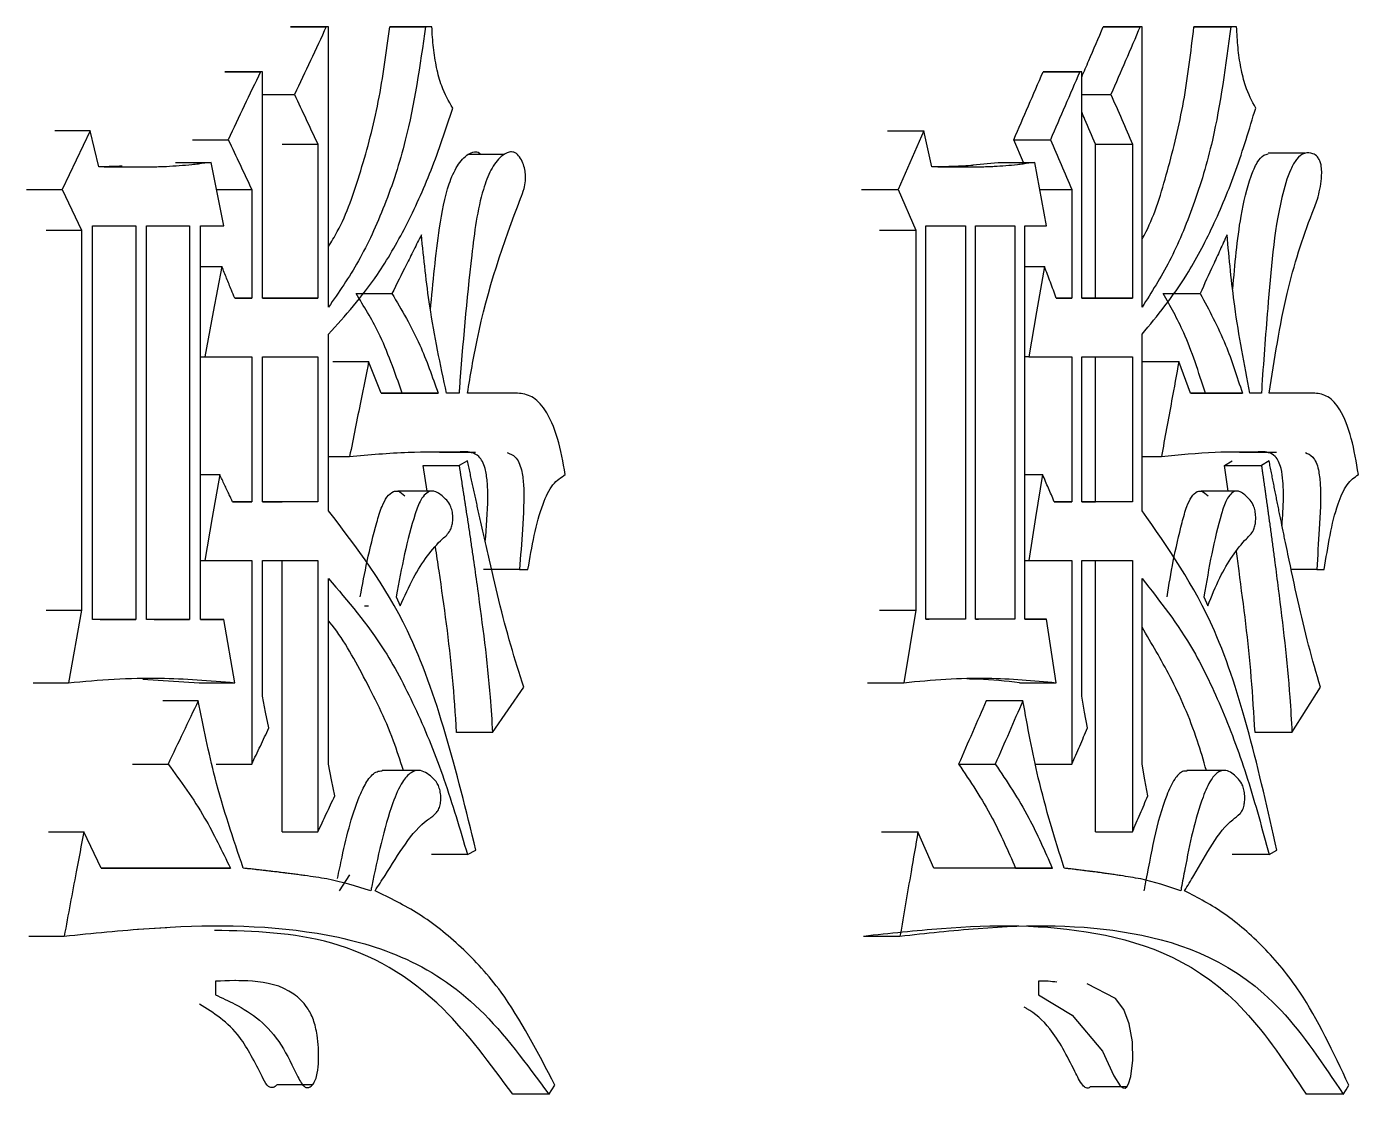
# Model space of a CAD drawing. Header units: millimetres. Extents: x 2642 to 4256, y 821 to 2003.
# Drawn here: x 3291.649 to 3294.835, y 1107.319 to 1109.871 of the extents above; entities that cross this region are included whole.
import ezdxf

# ---------------------------------------------------------------- set-up
doc = ezdxf.new("R2010")
doc.units = ezdxf.units.MM

msp = doc.modelspace()

# ---------------------------------------------------------------- linework, layer by layer
at = {"color": 7, "linetype": 'Continuous', "lineweight": 25}
for p, q in [((3292.2805, 1109.8714), (3292.366, 1109.8714)), ((3292.2856, 1109.8714), (3292.2805, 1109.8714)), ((3292.3711, 1109.8714), (3292.2856, 1109.8714)), ((3292.3711, 1109.8714), (3292.366, 1109.8714)), ((3292.3711, 1109.2008), (3292.3711, 1109.8714)), ((3292.6185, 1109.8714), (3292.5326, 1109.8714)), ((3292.6185, 1109.8714), (3292.6034, 1109.8714)), ((3294.2249, 1109.8714), (3294.313, 1109.8714)), ((3294.2296, 1109.8714), (3294.2249, 1109.8714)), ((3294.3176, 1109.8714), (3294.2296, 1109.8714)), ((3294.3176, 1109.8714), (3294.313, 1109.8714)), ((3294.3176, 1109.2008), (3294.3176, 1109.8714)), ((3294.5437, 1109.8714), (3294.4554, 1109.8714)), ((3294.5437, 1109.8714), (3294.53, 1109.8714)), ((3292.1229, 1109.7632), (3292.2082, 1109.7632)), ((3292.128, 1109.7632), (3292.1229, 1109.7632)), ((3292.2133, 1109.7632), (3292.128, 1109.7632)), ((3292.2133, 1109.7632), (3292.2082, 1109.7632)), ((3292.2133, 1109.2224), (3292.2133, 1109.7632)), ((3294.0807, 1109.7633), (3294.1685, 1109.7633)), ((3294.0854, 1109.7633), (3294.0807, 1109.7633)), ((3294.1732, 1109.7633), (3294.0854, 1109.7633)), ((3294.1732, 1109.7633), (3294.1685, 1109.7633)), ((3294.1732, 1109.2224), (3294.1732, 1109.7633)), ((3292.2133, 1109.7091), (3292.2898, 1109.7091)), ((3294.1732, 1109.7092), (3294.2432, 1109.7092)), ((3291.8013, 1109.6226), (3291.7165, 1109.6226)), ((3291.8013, 1109.6226), (3291.7337, 1109.482)), ((3291.822, 1109.5361), (3291.8013, 1109.6226)), ((3292.0462, 1109.601), (3292.1314, 1109.601)), ((3293.7083, 1109.6226), (3293.7957, 1109.6226)), ((3293.7957, 1109.6226), (3293.7337, 1109.482)), ((3293.8147, 1109.5361), (3293.7957, 1109.6226)), ((3294.0105, 1109.601), (3294.0983, 1109.601)), ((3294.0339, 1109.5469), (3294.0105, 1109.601)), ((3292.2602, 1109.5902), (3292.3457, 1109.5902)), ((3292.3457, 1109.5902), (3292.3457, 1109.2224)), ((3294.2064, 1109.5902), (3294.2944, 1109.5902)), ((3294.2064, 1109.2224), (3294.2064, 1109.5902)), ((3294.2944, 1109.5902), (3294.2944, 1109.2224)), ((3294.7082, 1109.5686), (3294.6191, 1109.5686)), ((3292.0053, 1109.5469), (3292.0904, 1109.5469)), ((3292.1212, 1109.3954), (3292.0904, 1109.5469)), ((3292.7915, 1109.5658), (3292.7049, 1109.5658)), ((3293.9131, 1109.5407), (3293.973, 1109.5469)), ((3293.973, 1109.5469), (3294.0607, 1109.5469)), ((3294.0889, 1109.3955), (3294.0607, 1109.5469)), ((3291.649, 1109.482), (3291.7337, 1109.482)), ((3291.7337, 1109.482), (3291.7805, 1109.3846)), ((3292.1036, 1109.482), (3292.1877, 1109.482)), ((3292.1877, 1109.482), (3292.1877, 1109.2224)), ((3293.6464, 1109.482), (3293.7337, 1109.482)), ((3293.7337, 1109.482), (3293.7766, 1109.3847)), ((3294.0728, 1109.482), (3294.1498, 1109.482)), ((3294.1498, 1109.482), (3294.1498, 1109.2224)), ((3291.6958, 1109.3846), (3291.7805, 1109.3846)), ((3291.7805, 1109.3846), (3291.7805, 1108.476)), ((3291.8065, 1108.4543), (3291.8065, 1109.3954)), ((3291.8065, 1109.3954), (3291.9101, 1109.3954)), ((3291.9101, 1109.3954), (3291.9101, 1108.4543)), ((3291.9359, 1108.4543), (3291.9359, 1109.3954)), ((3291.9359, 1109.3954), (3292.039, 1109.3954)), ((3292.039, 1109.3954), (3292.039, 1108.4543)), ((3292.0647, 1108.4543), (3292.0647, 1109.3954)), ((3292.0647, 1109.3954), (3292.1212, 1109.3954)), ((3293.8004, 1108.4544), (3293.8005, 1109.3955)), ((3293.8005, 1109.3955), (3293.8955, 1109.3955)), ((3293.8955, 1109.3955), (3293.8955, 1108.4544)), ((3293.9191, 1108.4544), (3293.9192, 1109.3955)), ((3293.9192, 1109.3955), (3294.0136, 1109.3955)), ((3294.0136, 1109.3955), (3294.0136, 1108.4544)), ((3294.0372, 1109.3955), (3294.0889, 1109.3955)), ((3294.0372, 1108.4544), (3294.0372, 1109.3955)), ((3292.0647, 1109.2981), (3292.116, 1109.2981)), ((3294.0372, 1109.2981), (3294.0842, 1109.2981)), ((3292.1877, 1109.2224), (3292.1468, 1109.2224)), ((3292.1468, 1109.2224), (3292.1877, 1109.2224)), ((3292.3457, 1109.2224), (3292.2133, 1109.2224)), ((3292.2133, 1109.2224), (3292.2602, 1109.2224)), ((3292.2602, 1109.2224), (3292.3457, 1109.2224)), ((3294.1498, 1109.2224), (3294.1123, 1109.2224)), ((3294.1123, 1109.2224), (3294.1498, 1109.2224)), ((3294.2944, 1109.2224), (3294.1732, 1109.2224)), ((3294.1732, 1109.2224), (3294.2064, 1109.2224)), ((3294.2064, 1109.2224), (3294.2944, 1109.2224)), ((3292.3711, 1108.714), (3292.3711, 1109.1359)), ((3294.3176, 1108.714), (3294.3176, 1109.1359)), ((3292.0647, 1109.0817), (3292.075, 1109.0817)), ((3292.075, 1109.0817), (3292.1877, 1109.0817)), ((3292.1877, 1109.0817), (3292.1877, 1108.7356)), ((3292.2133, 1108.7356), (3292.2133, 1109.0817)), ((3292.2133, 1109.0817), (3292.3457, 1109.0817)), ((3292.3457, 1109.0817), (3292.3457, 1108.7356)), ((3292.3817, 1109.0709), (3292.4673, 1109.0709)), ((3292.4976, 1108.9952), (3292.4673, 1109.0709)), ((3294.0466, 1109.0818), (3294.0372, 1109.0818)), ((3294.0466, 1109.0818), (3294.1498, 1109.0818)), ((3294.1498, 1109.0818), (3294.1498, 1108.7356)), ((3294.1732, 1108.7356), (3294.1732, 1109.0818)), ((3294.1732, 1109.0818), (3294.2944, 1109.0818)), ((3294.2064, 1108.7356), (3294.2064, 1109.0818)), ((3294.2944, 1109.0818), (3294.2944, 1108.7356)), ((3294.3176, 1109.071), (3294.4056, 1109.071)), ((3294.4333, 1108.9952), (3294.4056, 1109.071)), ((3292.6335, 1108.9952), (3292.4976, 1108.9952)), ((3292.4976, 1108.9952), (3292.5477, 1108.9952)), ((3292.5477, 1108.9952), (3292.6335, 1108.9952)), ((3292.6837, 1108.9952), (3292.6536, 1108.9952)), ((3292.6837, 1108.9952), (3292.6536, 1108.9952)), ((3292.8235, 1108.9952), (3292.7037, 1108.9952)), ((3292.8235, 1108.9952), (3292.7374, 1108.9952)), ((3294.5575, 1108.9952), (3294.4333, 1108.9952)), ((3294.4333, 1108.9952), (3294.4691, 1108.9952)), ((3294.4691, 1108.9952), (3294.5575, 1108.9952)), ((3294.6033, 1108.9952), (3294.5758, 1108.9952)), ((3294.7309, 1108.9952), (3294.6217, 1108.9952)), ((3294.7309, 1108.9952), (3294.6423, 1108.9952)), ((3292.3711, 1108.8438), (3292.4218, 1108.8438)), ((3292.6368, 1108.8544), (3292.7003, 1108.8544)), ((3294.3176, 1108.8438), (3294.364, 1108.8438)), ((3294.5504, 1108.8544), (3294.6187, 1108.8544)), ((3292.6072, 1108.7608), (3292.5978, 1108.8221)), ((3292.5978, 1108.8221), (3292.6837, 1108.8221)), ((3292.7037, 1108.833), (3292.6837, 1108.8221)), ((3294.5149, 1108.8222), (3294.5331, 1108.833)), ((3294.5235, 1108.7608), (3294.5149, 1108.8222)), ((3294.5149, 1108.8222), (3294.6033, 1108.8222)), ((3294.6216, 1108.833), (3294.6033, 1108.8222)), ((3292.0647, 1108.8005), (3292.1109, 1108.8005)), ((3294.0372, 1108.8005), (3294.0795, 1108.8005)), ((3292.6233, 1108.7608), (3292.5369, 1108.7608)), ((3294.5482, 1108.7608), (3294.4593, 1108.7608)), ((3292.1877, 1108.7356), (3292.1417, 1108.7356)), ((3292.1417, 1108.7356), (3292.1877, 1108.7356)), ((3292.3457, 1108.7356), (3292.2133, 1108.7356)), ((3292.2133, 1108.7356), (3292.2602, 1108.7356)), ((3292.3457, 1108.7356), (3292.2602, 1108.7356)), ((3294.1498, 1108.7356), (3294.1076, 1108.7356)), ((3294.1076, 1108.7356), (3294.1498, 1108.7356)), ((3294.2944, 1108.7356), (3294.1732, 1108.7356)), ((3294.1732, 1108.7356), (3294.2064, 1108.7356)), ((3294.2944, 1108.7356), (3294.2064, 1108.7356)), ((3292.0647, 1108.595), (3292.075, 1108.595)), ((3292.075, 1108.595), (3292.1877, 1108.595)), ((3292.1877, 1108.595), (3292.1877, 1108.1082)), ((3292.2133, 1108.595), (3292.3457, 1108.595)), ((3292.2133, 1108.2704), (3292.2133, 1108.595)), ((3292.2602, 1107.9459), (3292.2602, 1108.595)), ((3292.3457, 1108.595), (3292.3457, 1107.9459)), ((3294.0372, 1108.595), (3294.0466, 1108.595)), ((3294.0466, 1108.595), (3294.1498, 1108.595)), ((3294.1498, 1108.595), (3294.1498, 1108.1082)), ((3294.1732, 1108.595), (3294.2944, 1108.595)), ((3294.1732, 1108.2705), (3294.1732, 1108.595)), ((3294.2064, 1107.946), (3294.2064, 1108.595)), ((3294.2944, 1108.595), (3294.2944, 1107.946)), ((3292.3711, 1108.1082), (3292.3711, 1108.5517)), ((3292.8285, 1108.5733), (3292.7424, 1108.5733)), ((3292.8285, 1108.5733), (3292.8484, 1108.5733)), ((3294.3176, 1108.1082), (3294.3176, 1108.5517)), ((3294.7355, 1108.5734), (3294.6749, 1108.5734)), ((3294.7355, 1108.5734), (3294.7536, 1108.5734)), ((3292.4573, 1108.4869), (3292.4673, 1108.4869)), ((3292.5329, 1108.5085), (3292.543, 1108.4869)), ((3294.4656, 1108.5085), (3294.4748, 1108.4869)), ((3291.6958, 1108.476), (3291.7805, 1108.476)), ((3291.7805, 1108.476), (3291.7493, 1108.3029)), ((3291.9101, 1108.4543), (3291.8065, 1108.4543)), ((3291.8252, 1108.4543), (3291.8065, 1108.4543)), ((3291.8252, 1108.4543), (3291.9101, 1108.4543)), ((3292.039, 1108.4543), (3291.9359, 1108.4543)), ((3291.9539, 1108.4543), (3291.9359, 1108.4543)), ((3291.9539, 1108.4543), (3292.039, 1108.4543)), ((3292.1212, 1108.4543), (3292.0647, 1108.4543)), ((3292.0647, 1108.4543), (3292.1212, 1108.4543)), ((3292.1468, 1108.3029), (3292.1212, 1108.4543)), ((3293.7766, 1108.476), (3293.748, 1108.3029)), ((3293.8955, 1108.4544), (3293.8004, 1108.4544)), ((3293.8004, 1108.4544), (3293.808, 1108.4544)), ((3293.8955, 1108.4544), (3293.808, 1108.4544)), ((3294.0136, 1108.4544), (3293.9191, 1108.4544)), ((3293.9191, 1108.4544), (3293.926, 1108.4544)), ((3294.0136, 1108.4544), (3293.926, 1108.4544)), ((3294.0889, 1108.4544), (3294.0372, 1108.4544)), ((3294.0372, 1108.4544), (3294.0889, 1108.4544)), ((3294.1123, 1108.3029), (3294.0889, 1108.4544)), ((3291.6646, 1108.3029), (3291.7493, 1108.3029)), ((3291.9271, 1108.3111), (3292.0616, 1108.3029)), ((3292.0616, 1108.3029), (3292.1468, 1108.3029)), ((3293.6607, 1108.3029), (3293.748, 1108.3029)), ((3294.0245, 1108.3029), (3294.1123, 1108.3029)), ((3292.7637, 1108.1839), (3292.8384, 1108.2921)), ((3294.6763, 1108.1839), (3294.7445, 1108.2921)), ((3292.0596, 1108.2596), (3291.9745, 1108.2596)), ((3294.0325, 1108.2597), (3293.9448, 1108.2597)), ((3292.7637, 1108.1839), (3292.6776, 1108.1839)), ((3294.6763, 1108.1839), (3294.5878, 1108.1839)), ((3292.1025, 1108.1082), (3292.1877, 1108.1082)), ((3292.5858, 1108.0932), (3292.4994, 1108.0932)), ((3294.5139, 1108.0932), (3294.425, 1108.0932)), ((3291.701, 1107.9459), (3291.7857, 1107.9459)), ((3291.8272, 1107.8594), (3291.7857, 1107.9459)), ((3293.694, 1107.946), (3293.7814, 1107.946)), ((3293.8195, 1107.8594), (3293.7814, 1107.946)), ((3292.7037, 1107.8918), (3292.7237, 1107.9027)), ((3294.6215, 1107.8919), (3294.6398, 1107.9027)), ((3292.1365, 1107.8594), (3291.8272, 1107.8594)), ((3291.8272, 1107.8594), (3292.0513, 1107.8594)), ((3292.0513, 1107.8594), (3292.1365, 1107.8594)), ((3294.1029, 1107.8594), (3293.8195, 1107.8594)), ((3294.0152, 1107.8594), (3293.8195, 1107.8594)), ((3294.0152, 1107.8594), (3294.103, 1107.8594)), ((3292.4218, 1107.8432), (3292.3968, 1107.8053)), ((3291.6542, 1107.6971), (3291.7389, 1107.6971)), ((3291.9841, 1107.717), (3291.9142, 1107.7127)), ((3293.6511, 1107.6971), (3293.7384, 1107.6971)), ((3292.1006, 1107.5889), (3292.1006, 1107.5564)), ((3292.1487, 1107.5908), (3292.1481, 1107.5908)), ((3294.0701, 1107.589), (3294.0701, 1107.5565)), ((3294.1146, 1107.5908), (3294.1141, 1107.5908)), ((3292.2481, 1107.3423), (3292.3341, 1107.3423)), ((3292.8981, 1107.3187), (3292.8119, 1107.3187)), ((3294.1936, 1107.3372), (3294.2821, 1107.3372)), ((3294.799, 1107.3187), (3294.7103, 1107.3187))]:
    msp.add_line(p, q, dxfattribs=at)
at = {"color": 7, "linetype": 'Continuous', "lineweight": 25, "flags": 128}
for points in [[(3292.5176, 1109.8714), (3292.5462, 1109.8714), (3292.5748, 1109.8714), (3292.6034, 1109.8714)], [(3292.5326, 1109.8714), (3292.5275, 1109.8714), (3292.5242, 1109.8714), (3292.5209, 1109.8714), (3292.5176, 1109.8714)], [(3294.4416, 1109.8714), (3294.4711, 1109.8714), (3294.53, 1109.8714)], [(3294.4554, 1109.8714), (3294.4507, 1109.8714), (3294.4477, 1109.8714), (3294.4447, 1109.8714), (3294.4416, 1109.8714)], [(3293.6893, 1109.3847), (3293.733, 1109.3847), (3293.7766, 1109.3847)], [(3293.7766, 1109.3847), (3293.7766, 1108.9303), (3293.7766, 1108.476)], [(3292.116, 1109.2981), (3292.0955, 1109.1899), (3292.075, 1109.0817)], [(3294.0842, 1109.2981), (3294.0654, 1109.1899), (3294.0466, 1109.0818)], [(3292.1109, 1108.8005), (3292.093, 1108.6977), (3292.075, 1108.595)], [(3294.0795, 1108.8005), (3294.063, 1108.6978), (3294.0466, 1108.595)], [(3293.6893, 1108.476), (3293.7111, 1108.476), (3293.7329, 1108.476), (3293.7548, 1108.476), (3293.7766, 1108.476)], [(3292.2286, 1108.1947), (3292.2209, 1108.2326), (3292.2133, 1108.2704)], [(3294.1872, 1108.1948), (3294.1802, 1108.2326), (3294.1732, 1108.2705)], [(3291.9025, 1108.1082), (3291.9239, 1108.1082), (3291.9454, 1108.1082), (3291.9875, 1108.1082)], [(3292.3863, 1108.0325), (3292.3787, 1108.0703), (3292.3711, 1108.1082)], [(3293.8788, 1108.1082), (3293.9009, 1108.1082), (3293.9231, 1108.1082), (3293.9664, 1108.1082)], [(3294.062, 1108.1082), (3294.0842, 1108.1082), (3294.1063, 1108.1082), (3294.1498, 1108.1082)], [(3294.3315, 1108.0325), (3294.3246, 1108.0704), (3294.3176, 1108.1082)], [(3292.2602, 1107.9459), (3292.2816, 1107.9459), (3292.303, 1107.9459), (3292.3243, 1107.9459), (3292.3457, 1107.9459)], [(3294.2064, 1107.946), (3294.2286, 1107.946), (3294.2508, 1107.946), (3294.2944, 1107.946)], [(3292.7037, 1107.8918), (3292.6683, 1107.8918), (3292.643, 1107.8918), (3292.6177, 1107.8918)], [(3294.6215, 1107.8919), (3294.5851, 1107.8919), (3294.5591, 1107.8919), (3294.5331, 1107.8919)], [(3294.0701, 1107.5565), (3294.1502, 1107.5083), (3294.2232, 1107.4216), (3294.2497, 1107.363), (3294.2652, 1107.3391), (3294.2726, 1107.3338), (3294.277, 1107.3337), (3294.2812, 1107.3368), (3294.2854, 1107.3441), (3294.2905, 1107.361), (3294.2957, 1107.4001), (3294.2951, 1107.4444), (3294.2871, 1107.4875), (3294.2736, 1107.5215), (3294.2537, 1107.5481), (3294.1865, 1107.5832), (3294.1865, 1107.5832)], [(3292.8981, 1107.3186), (3292.9055, 1107.3294), (3292.9129, 1107.3402)], [(3294.7989, 1107.3186), (3294.8057, 1107.3294), (3294.8125, 1107.3402)]]:
    msp.add_lwpolyline(points, dxfattribs=at)
at = {"color": 7, "linetype": 'Continuous', "lineweight": 25}
for points, knots in [([(3292.366, 1109.8714), (3292.3533, 1109.8444), (3292.328, 1109.7903), (3292.3025, 1109.7362), (3292.2898, 1109.7091)], [0, 0, 0, 0, 0.499999, 1, 1, 1, 1]), ([(3292.6034, 1109.8714), (3292.59, 1109.7785), (3292.5681, 1109.6265), (3292.5074, 1109.4424), (3292.4451, 1109.3075), (3292.3957, 1109.2361), (3292.3711, 1109.2008)], [0, 0, 0, 0, 0.347456, 0.568585, 0.785979, 1, 1, 1, 1]), ([(3292.3711, 1109.3454), (3292.3783, 1109.3571), (3292.4096, 1109.4076), (3292.4502, 1109.5263), (3292.494, 1109.6903), (3292.5097, 1109.8108), (3292.5176, 1109.8714)], [0, 0, 0, 0, 0.089873, 0.388521, 0.692316, 1, 1, 1, 1]), ([(3292.6686, 1109.6767), (3292.659, 1109.6932), (3292.6429, 1109.7208), (3292.6293, 1109.7732), (3292.6213, 1109.821), (3292.6194, 1109.8546), (3292.6185, 1109.8714)], [0, 0, 0, 0, 0.330678, 0.55099, 0.77457, 1, 1, 1, 1]), ([(3294.1732, 1109.7509), (3294.1789, 1109.7641), (3294.1961, 1109.8042), (3294.2133, 1109.8444), (3294.2249, 1109.8714)], [0, 0, 0, 0, 0.326762, 1, 1, 1, 1]), ([(3294.313, 1109.8714), (3294.3014, 1109.8444), (3294.2782, 1109.7903), (3294.2549, 1109.7362), (3294.2432, 1109.7092)], [0, 0, 0, 0, 0.4999997, 1, 1, 1, 1]), ([(3294.53, 1109.8714), (3294.5177, 1109.7786), (3294.4977, 1109.6266), (3294.4422, 1109.4424), (3294.3853, 1109.3075), (3294.3401, 1109.2362), (3294.3176, 1109.2008)], [0, 0, 0, 0, 0.347456, 0.568585, 0.785979, 1, 1, 1, 1]), ([(3294.3176, 1109.3636), (3294.3209, 1109.3695), (3294.3459, 1109.4146), (3294.3798, 1109.5267), (3294.4202, 1109.6902), (3294.4345, 1109.8108), (3294.4416, 1109.8714)], [0, 0, 0, 0, 0.046421, 0.359328, 0.677626, 1, 1, 1, 1]), ([(3294.5895, 1109.6768), (3294.5807, 1109.6933), (3294.5661, 1109.7208), (3294.5536, 1109.7732), (3294.5463, 1109.8211), (3294.5446, 1109.8546), (3294.5437, 1109.8714)], [0, 0, 0, 0, 0.330678, 0.5509904, 0.7745699, 1, 1, 1, 1]), ([(3292.2082, 1109.7632), (3292.1954, 1109.7362), (3292.1698, 1109.6821), (3292.1442, 1109.628), (3292.1314, 1109.601)], [0, 0, 0, 0, 0.499999, 1, 1, 1, 1]), ([(3294.0105, 1109.601), (3294.0222, 1109.628), (3294.0456, 1109.6821), (3294.069, 1109.7362), (3294.0807, 1109.7633)], [0, 0, 0, 0, 0.499999, 1, 1, 1, 1]), ([(3294.1685, 1109.7633), (3294.1568, 1109.7362), (3294.1335, 1109.6821), (3294.11, 1109.628), (3294.0983, 1109.601)], [0, 0, 0, 0, 0.5, 1, 1, 1, 1]), ([(3292.2898, 1109.7091), (3292.2991, 1109.6893), (3292.3178, 1109.6497), (3292.3364, 1109.61), (3292.3457, 1109.5902)], [0, 0, 0, 0, 0.5, 1, 1, 1, 1]), ([(3294.2432, 1109.7092), (3294.2518, 1109.6893), (3294.2688, 1109.6497), (3294.2859, 1109.61), (3294.2944, 1109.5902)], [0, 0, 0, 0, 0.500001, 1, 1, 1, 1]), ([(3292.3711, 1109.1359), (3292.4112, 1109.1804), (3292.4778, 1109.2542), (3292.5576, 1109.3928), (3292.6187, 1109.5259), (3292.6519, 1109.6262), (3292.6686, 1109.6767)], [0, 0, 0, 0, 0.333809, 0.553089, 0.775219, 1, 1, 1, 1]), ([(3294.2064, 1109.5902), (3294.1979, 1109.61), (3294.1868, 1109.6358), (3294.1758, 1109.6615), (3294.1732, 1109.6674)], [0, 0, 0, 0, 0.770201, 1, 1, 1, 1]), ([(3294.3176, 1109.1359), (3294.3543, 1109.1804), (3294.4152, 1109.2543), (3294.4881, 1109.3928), (3294.5439, 1109.5259), (3294.5743, 1109.6263), (3294.5895, 1109.6768)], [0, 0, 0, 0, 0.333809, 0.553089, 0.775219, 1, 1, 1, 1]), ([(3292.1314, 1109.601), (3292.1408, 1109.5811), (3292.1596, 1109.5415), (3292.1784, 1109.5018), (3292.1877, 1109.482)], [0, 0, 0, 0, 0.5, 1, 1, 1, 1]), ([(3294.0983, 1109.601), (3294.1069, 1109.5812), (3294.1241, 1109.5415), (3294.1412, 1109.5018), (3294.1498, 1109.482)], [0, 0, 0, 0, 0.500001, 1, 1, 1, 1]), ([(3292.6153, 1109.1939), (3292.6214, 1109.2597), (3292.6308, 1109.3629), (3292.6524, 1109.4825), (3292.6786, 1109.5407), (3292.7006, 1109.5654), (3292.7191, 1109.5727), (3292.73, 1109.5722), (3292.7347, 1109.5671), (3292.7359, 1109.5658)], [0, 0, 0, 0, 0.408456, 0.640664, 0.758053, 0.875774, 0.935445, 0.984313, 1, 1, 1, 1]), ([(3292.7037, 1108.9952), (3292.7108, 1109.0378), (3292.739, 1109.2059), (3292.7926, 1109.3637), (3292.8387, 1109.481), (3292.8428, 1109.5012), (3292.8429, 1109.5186), (3292.8402, 1109.5348), (3292.8347, 1109.5504), (3292.8262, 1109.5642), (3292.8152, 1109.5722), (3292.8005, 1109.5723), (3292.781, 1109.5602), (3292.7587, 1109.5307), (3292.7298, 1109.4535), (3292.7063, 1109.2724), (3292.6918, 1109.1089), (3292.6839, 1108.9983), (3292.6837, 1108.9952)], [0, 0, 0, 0, 0.0991648, 0.3918226, 0.4130465, 0.4272002, 0.4391043, 0.4509682, 0.4644731, 0.480605, 0.4982384, 0.5146996, 0.5433991, 0.5863363, 0.6292669, 0.7524959, 0.9931071, 1, 1, 1, 1]), ([(3294.6217, 1108.9952), (3294.6343, 1109.0764), (3294.6583, 1109.2309), (3294.7054, 1109.3783), (3294.7387, 1109.4606), (3294.7462, 1109.4961), (3294.7477, 1109.5249), (3294.7465, 1109.54), (3294.7426, 1109.5522), (3294.736, 1109.5623), (3294.7236, 1109.5702), (3294.7062, 1109.5706), (3294.6874, 1109.5573), (3294.6677, 1109.5215), (3294.6348, 1109.4079), (3294.6204, 1109.222), (3294.6074, 1109.0653), (3294.6035, 1108.9976), (3294.6034, 1108.9952)], [0, 0, 0, 0, 0.188824, 0.359425, 0.391174, 0.431004, 0.443042, 0.4552, 0.463942, 0.475035, 0.493349, 0.52466, 0.556942, 0.585534, 0.64557, 0.848774, 0.994709, 1, 1, 1, 1]), ([(3292.0904, 1109.5469), (3292.0802, 1109.5455), (3292.065, 1109.5435), (3292.0294, 1109.5395), (3292.0014, 1109.5375), (3291.9758, 1109.5363), (3291.9682, 1109.5361), (3291.9605, 1109.5358), (3291.9528, 1109.5356), (3291.9452, 1109.5354), (3291.9375, 1109.5353), (3291.9298, 1109.5352), (3291.9196, 1109.5351), (3291.9093, 1109.5351), (3291.8991, 1109.5351), (3291.8914, 1109.5351), (3291.885, 1109.5352), (3291.8799, 1109.5352), (3291.8747, 1109.5353), (3291.8696, 1109.5353), (3291.8645, 1109.5354), (3291.8606, 1109.5354), (3291.8568, 1109.5355), (3291.8529, 1109.5356), (3291.8491, 1109.5356), (3291.8452, 1109.5357), (3291.8414, 1109.5357), (3291.8375, 1109.5358), (3291.8337, 1109.5359), (3291.8285, 1109.536), (3291.8246, 1109.536), (3291.822, 1109.5361)], [0, 0, 0, 0, 0.114246, 0.171369, 0.39989, 0.428452, 0.457013, 0.485575, 0.514136, 0.542697, 0.571259, 0.59982, 0.628382, 0.685505, 0.714066, 0.742627, 0.771189, 0.785469, 0.79975, 0.828312, 0.842592, 0.856873, 0.871154, 0.885434, 0.899715, 0.913996, 0.928276, 0.942557, 0.956838, 0.971119, 1, 1, 1, 1]), ([(3291.8777, 1109.5377), (3291.8613, 1109.5371), (3291.843, 1109.5365), (3291.8239, 1109.5363), (3291.822, 1109.5363)], [0, 0, 0, 0, 0.900372, 1, 1, 1, 1]), ([(3294.0607, 1109.5469), (3294.0515, 1109.5456), (3294.0377, 1109.5436), (3294.0054, 1109.5395), (3293.98, 1109.5376), (3293.9568, 1109.5364), (3293.9498, 1109.5361), (3293.9429, 1109.5359), (3293.9359, 1109.5357), (3293.9266, 1109.5354), (3293.9174, 1109.5353), (3293.9081, 1109.5352), (3293.9011, 1109.5351), (3293.8941, 1109.5351), (3293.8871, 1109.5351), (3293.8802, 1109.5351), (3293.8743, 1109.5352), (3293.8697, 1109.5352), (3293.8662, 1109.5353), (3293.8627, 1109.5353), (3293.8592, 1109.5353), (3293.8557, 1109.5354), (3293.8522, 1109.5354), (3293.8487, 1109.5355), (3293.8441, 1109.5356), (3293.8394, 1109.5356), (3293.8347, 1109.5357), (3293.8313, 1109.5358), (3293.8278, 1109.5359), (3293.8243, 1109.5359), (3293.8199, 1109.536), (3293.8167, 1109.5361), (3293.8147, 1109.5361)], [0, 0, 0, 0, 0.113118, 0.169677, 0.395941, 0.424221, 0.4525, 0.480779, 0.509059, 0.537338, 0.593897, 0.622177, 0.650456, 0.678735, 0.707015, 0.735294, 0.763573, 0.777713, 0.791853, 0.805993, 0.820132, 0.834272, 0.848412, 0.862551, 0.876691, 0.90497, 0.91911, 0.93325, 0.947389, 0.961529, 0.975669, 1, 1, 1, 1]), ([(3293.9135, 1109.5396), (3293.9057, 1109.539), (3293.8862, 1109.5377), (3293.8476, 1109.5363), (3293.825, 1109.5361), (3293.8157, 1109.5361)], [0, 0, 0, 0, 0.27763, 0.704747, 1, 1, 1, 1]), ([(3294.5348, 1109.2443), (3294.5398, 1109.3031), (3294.5479, 1109.3977), (3294.5712, 1109.4994), (3294.5918, 1109.5465), (3294.6065, 1109.5646), (3294.6158, 1109.5665), (3294.6192, 1109.5672)], [0, 0, 0, 0, 0.454474, 0.731259, 0.84685, 0.944624, 1, 1, 1, 1]), ([(3292.5934, 1109.3738), (3292.5873, 1109.3618), (3292.5753, 1109.3377), (3292.5518, 1109.2908), (3292.5343, 1109.256), (3292.5229, 1109.2332)], [0, 0, 0, 0, 0.25711, 0.51422, 1, 1, 1, 1]), ([(3292.6536, 1108.9952), (3292.6389, 1109.0637), (3292.6127, 1109.1862), (3292.5993, 1109.3164), (3292.5934, 1109.3738)], [0, 0, 0, 0, 0.55855, 1, 1, 1, 1]), ([(3294.5208, 1109.3739), (3294.5153, 1109.3618), (3294.5042, 1109.3377), (3294.4828, 1109.2908), (3294.4668, 1109.256), (3294.4564, 1109.2332)], [0, 0, 0, 0, 0.25711, 0.51422, 1, 1, 1, 1]), ([(3294.5758, 1108.9952), (3294.5624, 1109.0637), (3294.5384, 1109.1862), (3294.5262, 1109.3164), (3294.5208, 1109.3739)], [0, 0, 0, 0, 0.55855, 1, 1, 1, 1]), ([(3292.1468, 1109.2224), (3292.1442, 1109.2287), (3292.1378, 1109.2445), (3292.1276, 1109.2697), (3292.1199, 1109.2886), (3292.116, 1109.2981)], [0, 0, 0, 0, 0.2500006, 0.6249998, 1, 1, 1, 1]), ([(3294.1123, 1109.2224), (3294.1077, 1109.235), (3294.0983, 1109.2603), (3294.0889, 1109.2855), (3294.0842, 1109.2981)], [0, 0, 0, 0, 0.500001, 1, 1, 1, 1]), ([(3292.4371, 1109.2332), (3292.4444, 1109.2332), (3292.4588, 1109.2332), (3292.4874, 1109.2332), (3292.5087, 1109.2332), (3292.5229, 1109.2332)], [0, 0, 0, 0, 0.252509, 0.505009, 1, 1, 1, 1]), ([(3292.5477, 1108.9952), (3292.5299, 1109.0455), (3292.4985, 1109.1345), (3292.4557, 1109.2032), (3292.4371, 1109.2332)], [0, 0, 0, 0, 0.56494, 1, 1, 1, 1]), ([(3292.5229, 1109.2332), (3292.5462, 1109.1941), (3292.5883, 1109.1236), (3292.6196, 1109.0347), (3292.6335, 1108.9952)], [0, 0, 0, 0, 0.555111, 1, 1, 1, 1]), ([(3294.3681, 1109.2332), (3294.3756, 1109.2332), (3294.3904, 1109.2332), (3294.4198, 1109.2332), (3294.4418, 1109.2332), (3294.4564, 1109.2332)], [0, 0, 0, 0, 0.2525093, 0.5050093, 1, 1, 1, 1]), ([(3294.4691, 1108.9952), (3294.4529, 1109.0455), (3294.4242, 1109.1345), (3294.3851, 1109.2033), (3294.3681, 1109.2332)], [0, 0, 0, 0, 0.56494, 1, 1, 1, 1]), ([(3294.4564, 1109.2332), (3294.4777, 1109.1941), (3294.5161, 1109.1236), (3294.5447, 1109.0348), (3294.5575, 1108.9952)], [0, 0, 0, 0, 0.555111, 1, 1, 1, 1]), ([(3292.4673, 1109.0709), (3292.461, 1109.0395), (3292.4503, 1108.986), (3292.4351, 1108.9103), (3292.4262, 1108.8659), (3292.4218, 1108.8438)], [0, 0, 0, 0, 0.414509, 0.707253, 1, 1, 1, 1]), ([(3294.4056, 1109.071), (3294.3999, 1109.0396), (3294.3901, 1108.986), (3294.3762, 1108.9103), (3294.368, 1108.866), (3294.364, 1108.8438)], [0, 0, 0, 0, 0.414509, 0.7072526, 1, 1, 1, 1]), ([(3292.9377, 1108.8005), (3292.9324, 1108.8301), (3292.9219, 1108.8882), (3292.8936, 1108.955), (3292.8584, 1108.9907), (3292.8351, 1108.9937), (3292.8235, 1108.9952)], [0, 0, 0, 0, 0.291567, 0.574035, 0.788626, 1, 1, 1, 1]), ([(3294.8351, 1108.8005), (3294.8302, 1108.8301), (3294.8206, 1108.8883), (3294.7949, 1108.9551), (3294.7627, 1108.9907), (3294.7415, 1108.9937), (3294.7309, 1108.9952)], [0, 0, 0, 0, 0.291567, 0.574035, 0.788626, 1, 1, 1, 1]), ([(3292.4218, 1108.8438), (3292.4685, 1108.848), (3292.5551, 1108.8558), (3292.6553, 1108.855), (3292.7087, 1108.8542), (3292.7227, 1108.854)], [0, 0, 0, 0, 0.464001, 0.859611, 1, 1, 1, 1]), ([(3292.7462, 1108.6396), (3292.7493, 1108.6747), (3292.7534, 1108.7228), (3292.7517, 1108.7821), (3292.7475, 1108.8123), (3292.74, 1108.8327), (3292.7288, 1108.8467), (3292.7073, 1108.8569), (3292.689, 1108.8549), (3292.6767, 1108.8535)], [0, 0, 0, 0, 0.3251761, 0.4452445, 0.5439626, 0.607769, 0.6715742, 0.7791974, 1, 1, 1, 1]), ([(3292.7989, 1108.853), (3292.8055, 1108.8505), (3292.8157, 1108.8466), (3292.8273, 1108.8304), (3292.8345, 1108.808), (3292.8408, 1108.7533), (3292.8353, 1108.6728), (3292.8307, 1108.6051), (3292.8285, 1108.5733)], [0, 0, 0, 0, 0.12079, 0.187477, 0.254407, 0.362664, 0.701018, 1, 1, 1, 1]), ([(3294.364, 1108.8438), (3294.4068, 1108.848), (3294.486, 1108.8559), (3294.5775, 1108.855), (3294.6261, 1108.8543), (3294.6389, 1108.8541)], [0, 0, 0, 0, 0.465184, 0.860123, 1, 1, 1, 1]), ([(3294.6524, 1108.6784), (3294.6541, 1108.7006), (3294.6567, 1108.7358), (3294.6553, 1108.7822), (3294.6515, 1108.8124), (3294.6447, 1108.8328), (3294.6344, 1108.8467), (3294.6149, 1108.8569), (3294.5981, 1108.8549), (3294.5869, 1108.8536)], [0, 0, 0, 0, 0.2337206, 0.3700639, 0.4821612, 0.5546155, 0.6270686, 0.7492778, 1, 1, 1, 1]), ([(3294.7084, 1108.853), (3294.7144, 1108.8506), (3294.7237, 1108.8467), (3294.7343, 1108.8306), (3294.7409, 1108.8083), (3294.7466, 1108.754), (3294.7417, 1108.6733), (3294.7375, 1108.6055), (3294.7355, 1108.5734)], [0, 0, 0, 0, 0.1205275, 0.1871773, 0.2540797, 0.3617656, 0.6971494, 1, 1, 1, 1]), ([(3292.6837, 1108.8221), (3292.6841, 1108.8195), (3292.6849, 1108.8142), (3292.6862, 1108.8063), (3292.6874, 1108.7983), (3292.6891, 1108.7877), (3292.6907, 1108.7771), (3292.6923, 1108.7665), (3292.6936, 1108.7586), (3292.6952, 1108.748), (3292.6969, 1108.7374), (3292.6985, 1108.7268), (3292.6997, 1108.7189), (3292.7013, 1108.7082), (3292.703, 1108.6976), (3292.705, 1108.6844), (3292.707, 1108.6711), (3292.7094, 1108.6552), (3292.7125, 1108.6339), (3292.7156, 1108.6126), (3292.721, 1108.5753), (3292.7365, 1108.4631), (3292.7546, 1108.3281), (3292.7619, 1108.212), (3292.7637, 1108.1839)], [0, 0, 0, 0, 0.0126185, 0.025237, 0.0378555, 0.050474, 0.075711, 0.0883295, 0.100948, 0.1135665, 0.1388036, 0.1514221, 0.1640406, 0.1766591, 0.2018961, 0.2145146, 0.2397516, 0.2649886, 0.2902257, 0.3406999, 0.3659369, 0.4668868, 0.8709287, 1, 1, 1, 1]), ([(3292.8384, 1108.2921), (3292.8278, 1108.3252), (3292.7953, 1108.4268), (3292.7679, 1108.5456), (3292.7477, 1108.633), (3292.7435, 1108.6515), (3292.7394, 1108.6701), (3292.7357, 1108.6863), (3292.7327, 1108.7002), (3292.7311, 1108.7072), (3292.7291, 1108.7165), (3292.727, 1108.7258), (3292.725, 1108.7351), (3292.7234, 1108.7421), (3292.7214, 1108.7514), (3292.7194, 1108.7607), (3292.7174, 1108.77), (3292.7158, 1108.777), (3292.7138, 1108.7863), (3292.7118, 1108.7956), (3292.7098, 1108.8049), (3292.7083, 1108.8119), (3292.7062, 1108.8213), (3292.7047, 1108.8283), (3292.7037, 1108.833)], [0, 0, 0, 0, 0.194919, 0.596792, 0.647185, 0.672381, 0.697577, 0.74797, 0.760568, 0.773166, 0.785764, 0.81096, 0.823558, 0.836156, 0.848754, 0.873951, 0.886549, 0.899147, 0.911745, 0.936941, 0.949539, 0.962137, 0.974736, 1, 1, 1, 1]), ([(3294.6033, 1108.8222), (3294.6037, 1108.8195), (3294.6044, 1108.8142), (3294.6055, 1108.8063), (3294.6067, 1108.7983), (3294.6082, 1108.7878), (3294.6097, 1108.7772), (3294.6112, 1108.7666), (3294.6123, 1108.7586), (3294.6138, 1108.748), (3294.6153, 1108.7374), (3294.6168, 1108.7268), (3294.6179, 1108.7189), (3294.6194, 1108.7083), (3294.6209, 1108.6977), (3294.6227, 1108.6844), (3294.6245, 1108.6711), (3294.6267, 1108.6552), (3294.6296, 1108.6339), (3294.6324, 1108.6127), (3294.6373, 1108.5754), (3294.6515, 1108.4631), (3294.668, 1108.3282), (3294.6747, 1108.2121), (3294.6763, 1108.1839)], [0, 0, 0, 0, 0.012619, 0.025237, 0.037856, 0.050474, 0.075711, 0.08833, 0.100948, 0.113567, 0.138804, 0.151422, 0.164041, 0.176659, 0.201896, 0.214515, 0.239752, 0.264989, 0.290226, 0.3407, 0.365937, 0.466887, 0.870929, 1, 1, 1, 1]), ([(3294.7445, 1108.2921), (3294.7348, 1108.3253), (3294.7051, 1108.4268), (3294.6801, 1108.5456), (3294.6618, 1108.6331), (3294.6579, 1108.6516), (3294.6541, 1108.6701), (3294.6508, 1108.6863), (3294.648, 1108.7003), (3294.6466, 1108.7072), (3294.6447, 1108.7165), (3294.6428, 1108.7258), (3294.641, 1108.7351), (3294.6396, 1108.7421), (3294.6377, 1108.7514), (3294.6359, 1108.7607), (3294.634, 1108.77), (3294.6326, 1108.777), (3294.6308, 1108.7863), (3294.6289, 1108.7957), (3294.6271, 1108.805), (3294.6257, 1108.812), (3294.6239, 1108.8213), (3294.6225, 1108.8283), (3294.6216, 1108.833)], [0, 0, 0, 0, 0.194919, 0.596792, 0.647185, 0.672381, 0.697577, 0.74797, 0.760568, 0.773166, 0.785764, 0.81096, 0.823558, 0.836156, 0.848754, 0.873951, 0.886549, 0.899147, 0.911745, 0.936941, 0.949539, 0.962137, 0.974736, 1, 1, 1, 1]), ([(3292.1417, 1108.7356), (3292.1391, 1108.741), (3292.1327, 1108.7545), (3292.1224, 1108.7762), (3292.1148, 1108.7924), (3292.1109, 1108.8005)], [0, 0, 0, 0, 0.250001, 0.625, 1, 1, 1, 1]), ([(3292.8484, 1108.5733), (3292.8577, 1108.6284), (3292.8706, 1108.7044), (3292.9065, 1108.7802), (3292.9274, 1108.7938), (3292.9377, 1108.8005)], [0, 0, 0, 0, 0.572071, 0.789697, 1, 1, 1, 1]), ([(3294.1076, 1108.7356), (3294.103, 1108.7464), (3294.0936, 1108.7681), (3294.0842, 1108.7897), (3294.0795, 1108.8005)], [0, 0, 0, 0, 0.500001, 1, 1, 1, 1]), ([(3294.7536, 1108.5734), (3294.7621, 1108.6284), (3294.7739, 1108.7045), (3294.8066, 1108.7803), (3294.8257, 1108.7939), (3294.8351, 1108.8005)], [0, 0, 0, 0, 0.572071, 0.789697, 1, 1, 1, 1]), ([(3292.4472, 1108.5085), (3292.4525, 1108.5369), (3292.4637, 1108.5975), (3292.4816, 1108.6695), (3292.4972, 1108.7216), (3292.5105, 1108.7486), (3292.5246, 1108.7607), (3292.54, 1108.7621), (3292.5489, 1108.7544), (3292.5541, 1108.7498)], [0, 0, 0, 0, 0.252048, 0.537307, 0.665125, 0.75448, 0.84452, 0.907668, 1, 1, 1, 1]), ([(3292.543, 1108.4869), (3292.5532, 1108.5097), (3292.5727, 1108.5535), (3292.6072, 1108.6071), (3292.6373, 1108.6422), (3292.6596, 1108.6598), (3292.6669, 1108.6776), (3292.6688, 1108.6901), (3292.6687, 1108.7037), (3292.6665, 1108.7176), (3292.6606, 1108.7318), (3292.6476, 1108.746), (3292.6325, 1108.7587), (3292.6155, 1108.7625), (3292.6029, 1108.7548), (3292.5894, 1108.7376), (3292.5721, 1108.6883), (3292.5523, 1108.611), (3292.5394, 1108.5428), (3292.5329, 1108.5085)], [0, 0, 0, 0, 0.1174112, 0.2245147, 0.331514, 0.3850988, 0.4015022, 0.4179419, 0.4345933, 0.4539552, 0.4734629, 0.5034573, 0.5658247, 0.597867, 0.6299027, 0.6637876, 0.7181913, 0.8580637, 1, 1, 1, 1]), ([(3294.3773, 1108.5085), (3294.3821, 1108.5369), (3294.3924, 1108.5976), (3294.4087, 1108.6695), (3294.423, 1108.7216), (3294.4352, 1108.7486), (3294.448, 1108.7607), (3294.4623, 1108.7621), (3294.4705, 1108.7542), (3294.4755, 1108.7495)], [0, 0, 0, 0, 0.251355, 0.535833, 0.663298, 0.7524074, 0.8422003, 0.9051749, 1, 1, 1, 1]), ([(3294.4748, 1108.4869), (3294.4841, 1108.5098), (3294.5019, 1108.5535), (3294.5334, 1108.6071), (3294.561, 1108.6422), (3294.5813, 1108.6599), (3294.5879, 1108.6776), (3294.5896, 1108.6901), (3294.5896, 1108.7037), (3294.5875, 1108.7177), (3294.5822, 1108.7318), (3294.5703, 1108.746), (3294.5565, 1108.7587), (3294.541, 1108.7625), (3294.5295, 1108.7549), (3294.5172, 1108.7376), (3294.5014, 1108.6883), (3294.4832, 1108.6111), (3294.4715, 1108.5429), (3294.4656, 1108.5085)], [0, 0, 0, 0, 0.117411, 0.224514, 0.331514, 0.385099, 0.401502, 0.417942, 0.434593, 0.453955, 0.473463, 0.503457, 0.565822, 0.597864, 0.6299, 0.663784, 0.718184, 0.85806, 1, 1, 1, 1]), ([(3292.7237, 1107.9027), (3292.6773, 1108.0911), (3292.5958, 1108.4226), (3292.4388, 1108.6261), (3292.3711, 1108.714)], [0, 0, 0, 0, 0.568507, 1, 1, 1, 1]), ([(3294.6398, 1107.9027), (3294.5975, 1108.0911), (3294.5231, 1108.4226), (3294.3795, 1108.6262), (3294.3176, 1108.714)], [0, 0, 0, 0, 0.568507, 1, 1, 1, 1]), ([(3292.6776, 1108.1839), (3292.6748, 1108.2279), (3292.6662, 1108.3586), (3292.6454, 1108.5053), (3292.6301, 1108.6084), (3292.6273, 1108.6277)], [0, 0, 0, 0, 0.292158, 0.868127, 1, 1, 1, 1]), ([(3294.5878, 1108.1839), (3294.5852, 1108.2279), (3294.5773, 1108.3587), (3294.5588, 1108.5018), (3294.5453, 1108.6014), (3294.5432, 1108.6171)], [0, 0, 0, 0, 0.299395, 0.889632, 1, 1, 1, 1]), ([(3292.3711, 1108.5517), (3292.4175, 1108.4981), (3292.4945, 1108.4093), (3292.5834, 1108.2377), (3292.6499, 1108.074), (3292.6857, 1107.9528), (3292.7037, 1107.8918)], [0, 0, 0, 0, 0.333002, 0.552476, 0.774971, 1, 1, 1, 1]), ([(3294.3176, 1108.5517), (3294.3601, 1108.4982), (3294.4305, 1108.4093), (3294.5116, 1108.2378), (3294.5724, 1108.074), (3294.6051, 1107.9528), (3294.6215, 1107.8919)], [0, 0, 0, 0, 0.333002, 0.552476, 0.774971, 1, 1, 1, 1]), ([(3292.5503, 1108.0932), (3292.5427, 1108.117), (3292.5164, 1108.1994), (3292.4561, 1108.3167), (3292.4035, 1108.4133), (3292.3722, 1108.4498), (3292.3711, 1108.4511)], [0, 0, 0, 0, 0.167036, 0.578659, 0.984572, 1, 1, 1, 1]), ([(3294.4715, 1108.0932), (3294.4646, 1108.1169), (3294.4405, 1108.1991), (3294.3887, 1108.3156), (3294.3404, 1108.3969), (3294.3176, 1108.4353)], [0, 0, 0, 0, 0.176257, 0.610601, 1, 1, 1, 1]), ([(3291.7493, 1108.3029), (3291.7858, 1108.3061), (3291.8587, 1108.3126), (3291.9915, 1108.3157), (3292.0872, 1108.3078), (3292.1468, 1108.3029)], [0, 0, 0, 0, 0.273666, 0.547375, 1, 1, 1, 1]), ([(3293.748, 1108.3029), (3293.7815, 1108.3062), (3293.8484, 1108.3127), (3293.9701, 1108.3157), (3294.0577, 1108.3078), (3294.1123, 1108.3029)], [0, 0, 0, 0, 0.273667, 0.547376, 1, 1, 1, 1]), ([(3294.0245, 1108.3029), (3293.9916, 1108.3063), (3293.9497, 1108.3106), (3293.9074, 1108.3116), (3293.8983, 1108.3118)], [0, 0, 0, 0, 0.7854, 1, 1, 1, 1]), ([(3292.0596, 1108.2596), (3292.0476, 1108.2344), (3292.0236, 1108.1839), (3291.9995, 1108.1334), (3291.9875, 1108.1082)], [0, 0, 0, 0, 0.500003, 1, 1, 1, 1]), ([(3292.1673, 1107.8594), (3292.1433, 1107.93), (3292.1003, 1108.0565), (3292.0721, 1108.1974), (3292.0596, 1108.2596)], [0, 0, 0, 0, 0.557889, 1, 1, 1, 1]), ([(3293.9448, 1108.2597), (3293.9338, 1108.2344), (3293.9118, 1108.1839), (3293.8898, 1108.1334), (3293.8788, 1108.1082)], [0, 0, 0, 0, 0.5000021, 1, 1, 1, 1]), ([(3294.0325, 1108.2597), (3294.0215, 1108.2344), (3293.9995, 1108.1839), (3293.9774, 1108.1334), (3293.9664, 1108.1082)], [0, 0, 0, 0, 0.4999967, 1, 1, 1, 1]), ([(3294.1311, 1107.8594), (3294.1091, 1107.93), (3294.0698, 1108.0566), (3294.0439, 1108.1974), (3294.0325, 1108.2597)], [0, 0, 0, 0, 0.5578888, 1, 1, 1, 1]), ([(3292.1877, 1108.1082), (3292.1945, 1108.1226), (3292.2082, 1108.1515), (3292.2218, 1108.1803), (3292.2286, 1108.1947)], [0, 0, 0, 0, 0.499999, 1, 1, 1, 1]), ([(3294.1498, 1108.1082), (3294.1561, 1108.1226), (3294.1685, 1108.1515), (3294.181, 1108.1803), (3294.1872, 1108.1948)], [0, 0, 0, 0, 0.499999, 1, 1, 1, 1]), ([(3291.9875, 1108.1082), (3292.0176, 1108.0672), (3292.0717, 1107.9935), (3292.1166, 1107.9006), (3292.1365, 1107.8594)], [0, 0, 0, 0, 0.556386, 1, 1, 1, 1]), ([(3293.8788, 1108.1082), (3293.9064, 1108.0672), (3293.9559, 1107.9936), (3293.997, 1107.9006), (3294.0152, 1107.8594)], [0, 0, 0, 0, 0.556343, 1, 1, 1, 1]), ([(3293.9664, 1108.1082), (3293.994, 1108.0672), (3294.0436, 1107.9936), (3294.0847, 1107.9006), (3294.1029, 1107.8594)], [0, 0, 0, 0, 0.556387, 1, 1, 1, 1]), ([(3292.3929, 1107.8348), (3292.3964, 1107.8518), (3292.4112, 1107.9229), (3292.4323, 1108.0082), (3292.4648, 1108.0717), (3292.4833, 1108.0911), (3292.4954, 1108.0918), (3292.4995, 1108.092)], [0, 0, 0, 0, 0.158992, 0.663262, 0.79699, 0.931822, 1, 1, 1, 1]), ([(3292.4825, 1107.8053), (3292.4905, 1107.8175), (3292.5308, 1107.8782), (3292.5755, 1107.9576), (3292.6244, 1107.9851), (3292.6346, 1107.9984), (3292.6385, 1108.0103), (3292.6402, 1108.0237), (3292.6396, 1108.0378), (3292.6367, 1108.0515), (3292.63, 1108.0658), (3292.6137, 1108.0826), (3292.5921, 1108.0968), (3292.5668, 1108.0889), (3292.5442, 1108.0634), (3292.5075, 1107.9755), (3292.4882, 1107.8812), (3292.4731, 1107.8089), (3292.4724, 1107.8053)], [0, 0, 0, 0, 0.066061, 0.330698, 0.377872, 0.393648, 0.409584, 0.423627, 0.439084, 0.455682, 0.472085, 0.502894, 0.574478, 0.61493, 0.665656, 0.740076, 0.987057, 1, 1, 1, 1]), ([(3294.4251, 1108.0916), (3294.4214, 1108.0916), (3294.4109, 1108.0915), (3294.3931, 1108.0715), (3294.3554, 1107.9893), (3294.3378, 1107.8883), (3294.3228, 1107.8093), (3294.322, 1107.8053)], [0, 0, 0, 0, 0.06199, 0.176405, 0.324608, 0.966385, 1, 1, 1, 1]), ([(3294.4194, 1107.8054), (3294.4268, 1107.8175), (3294.4637, 1107.8784), (3294.5045, 1107.9571), (3294.5487, 1107.9852), (3294.558, 1107.9975), (3294.5618, 1108.0092), (3294.5635, 1108.0225), (3294.5632, 1108.0365), (3294.5607, 1108.0503), (3294.5549, 1108.0647), (3294.5409, 1108.0813), (3294.5223, 1108.095), (3294.4999, 1108.0915), (3294.4801, 1108.0702), (3294.4481, 1107.9962), (3294.4283, 1107.9027), (3294.4139, 1107.8248), (3294.4106, 1107.8076), (3294.4102, 1107.8053)], [0, 0, 0, 0, 0.066203, 0.331418, 0.376174, 0.392134, 0.408285, 0.422252, 0.437571, 0.454108, 0.470588, 0.499884, 0.567199, 0.607022, 0.655995, 0.720748, 0.938177, 0.991744, 1, 1, 1, 1]), ([(3292.3457, 1107.9459), (3292.3525, 1107.9604), (3292.366, 1107.9892), (3292.3796, 1108.018), (3292.3863, 1108.0325)], [0, 0, 0, 0, 0.499999, 1, 1, 1, 1]), ([(3294.2944, 1107.946), (3294.3006, 1107.9604), (3294.313, 1107.9892), (3294.3253, 1108.0181), (3294.3315, 1108.0325)], [0, 0, 0, 0, 0.499999, 1, 1, 1, 1]), ([(3291.7857, 1107.9459), (3291.7797, 1107.9142), (3291.7689, 1107.8568), (3291.7533, 1107.7739), (3291.7437, 1107.7227), (3291.7389, 1107.6971)], [0, 0, 0, 0, 0.382595, 0.691297, 1, 1, 1, 1]), ([(3293.7814, 1107.946), (3293.7759, 1107.9142), (3293.766, 1107.8569), (3293.7517, 1107.7739), (3293.7429, 1107.7227), (3293.7384, 1107.6971)], [0, 0, 0, 0, 0.382595, 0.691297, 1, 1, 1, 1]), ([(3292.4724, 1107.8053), (3292.4375, 1107.8161), (3292.3853, 1107.8322), (3292.3279, 1107.8398), (3292.3036, 1107.8432), (3292.2948, 1107.8444), (3292.2882, 1107.8453), (3292.2815, 1107.8461), (3292.2749, 1107.847), (3292.2694, 1107.8477), (3292.2639, 1107.8484), (3292.2594, 1107.8489), (3292.255, 1107.8494), (3292.2506, 1107.85), (3292.2462, 1107.8505), (3292.2406, 1107.8511), (3292.2362, 1107.8517), (3292.2306, 1107.8523), (3292.2262, 1107.8528), (3292.2218, 1107.8533), (3292.2174, 1107.8538), (3292.2129, 1107.8543), (3292.2074, 1107.855), (3292.2029, 1107.8554), (3292.1974, 1107.8561), (3292.1929, 1107.8566), (3292.1874, 1107.8572), (3292.183, 1107.8577), (3292.1785, 1107.8581), (3292.1737, 1107.8587), (3292.1699, 1107.8591), (3292.1673, 1107.8594)], [0, 0, 0, 0, 0.346641, 0.519778, 0.56306, 0.584702, 0.606343, 0.627984, 0.649625, 0.671267, 0.682087, 0.703729, 0.714549, 0.72537, 0.747011, 0.757832, 0.779473, 0.790294, 0.811935, 0.822756, 0.833576, 0.855218, 0.866038, 0.887679, 0.8985, 0.920141, 0.930962, 0.952603, 0.963424, 0.974244, 1, 1, 1, 1]), ([(3294.4102, 1107.8053), (3294.3784, 1107.8161), (3294.3306, 1107.8322), (3294.2781, 1107.8398), (3294.2559, 1107.8432), (3294.2478, 1107.8444), (3294.2418, 1107.8453), (3294.2357, 1107.8462), (3294.2296, 1107.847), (3294.2246, 1107.8477), (3294.2195, 1107.8484), (3294.2155, 1107.8489), (3294.2114, 1107.8495), (3294.2074, 1107.85), (3294.2033, 1107.8505), (3294.1982, 1107.8512), (3294.1942, 1107.8517), (3294.1891, 1107.8523), (3294.1851, 1107.8528), (3294.181, 1107.8534), (3294.1769, 1107.8539), (3294.1729, 1107.8544), (3294.1678, 1107.855), (3294.1637, 1107.8555), (3294.1587, 1107.8561), (3294.1546, 1107.8566), (3294.1495, 1107.8572), (3294.1455, 1107.8577), (3294.1414, 1107.8582), (3294.1369, 1107.8587), (3294.1335, 1107.8591), (3294.1311, 1107.8594)], [0, 0, 0, 0, 0.346641, 0.519778, 0.563061, 0.584702, 0.606343, 0.627984, 0.649626, 0.671267, 0.682088, 0.703729, 0.714549, 0.72537, 0.747011, 0.757832, 0.779473, 0.790294, 0.811935, 0.822756, 0.833576, 0.855218, 0.866038, 0.88768, 0.8985, 0.920141, 0.930962, 0.952603, 0.963424, 0.974245, 1, 1, 1, 1]), ([(3292.9129, 1107.3402), (3292.8719, 1107.4194), (3292.8048, 1107.5491), (3292.69, 1107.6735), (3292.5886, 1107.754), (3292.5178, 1107.7882), (3292.4825, 1107.8053)], [0, 0, 0, 0, 0.345608, 0.56562, 0.783503, 1, 1, 1, 1]), ([(3294.8125, 1107.3402), (3294.775, 1107.4195), (3294.7138, 1107.5492), (3294.6091, 1107.6735), (3294.5165, 1107.7541), (3294.4517, 1107.7883), (3294.4194, 1107.8053)], [0, 0, 0, 0, 0.345608, 0.56562, 0.783503, 1, 1, 1, 1]), ([(3291.7389, 1107.6971), (3291.8068, 1107.7038), (3292.0104, 1107.7241), (3292.3453, 1107.7267), (3292.6823, 1107.6132), (3292.8447, 1107.3916), (3292.8981, 1107.3187)], [0, 0, 0, 0, 0.166223, 0.498407, 0.834985, 1, 1, 1, 1]), ([(3293.6511, 1107.6971), (3293.7136, 1107.7039), (3293.9007, 1107.7241), (3294.208, 1107.727), (3294.5151, 1107.6114), (3294.6625, 1107.3904), (3294.7103, 1107.3187)], [0, 0, 0, 0, 0.166754, 0.500002, 0.83778, 1, 1, 1, 1]), ([(3293.7384, 1107.6971), (3293.8009, 1107.7038), (3293.988, 1107.7241), (3294.2952, 1107.7269), (3294.6029, 1107.6121), (3294.7507, 1107.3909), (3294.7989, 1107.3187)], [0, 0, 0, 0, 0.166548, 0.499383, 0.836688, 1, 1, 1, 1]), ([(3292.8119, 1107.3187), (3292.7581, 1107.3917), (3292.6283, 1107.5679), (3292.3812, 1107.7036), (3292.1927, 1107.7084), (3292.0987, 1107.7107)], [0, 0, 0, 0, 0.261969, 0.631985, 1, 1, 1, 1]), ([(3292.1006, 1107.5564), (3292.1163, 1107.5494), (3292.1714, 1107.5247), (3292.2453, 1107.4719), (3292.2875, 1107.3808), (3292.3053, 1107.346), (3292.3131, 1107.3366), (3292.3208, 1107.3339), (3292.3279, 1107.3362), (3292.3346, 1107.3428), (3292.3406, 1107.3539), (3292.3458, 1107.3731), (3292.3487, 1107.4096), (3292.3463, 1107.4543), (3292.3361, 1107.4985), (3292.317, 1107.5338), (3292.2692, 1107.5781), (3292.1934, 1107.5917), (3292.1305, 1107.5907), (3292.1009, 1107.589), (3292.1006, 1107.5889)], [0, 0, 0, 0, 0.0801741, 0.2833022, 0.3768882, 0.3951622, 0.4106034, 0.4221834, 0.4337475, 0.4459485, 0.4596218, 0.4747566, 0.5015385, 0.5546435, 0.5898789, 0.6251459, 0.6851674, 0.8527528, 0.9985461, 1, 1, 1, 1]), ([(3294.1139, 1107.5869), (3294.0999, 1107.5884), (3294.0853, 1107.59), (3294.0707, 1107.589), (3294.0701, 1107.589)], [0, 0, 0, 0, 0.960238, 1, 1, 1, 1]), ([(3292.248, 1107.3425), (3292.2478, 1107.3421), (3292.2453, 1107.3379), (3292.2393, 1107.3346), (3292.2313, 1107.3345), (3292.2215, 1107.3426), (3292.1991, 1107.3871), (3292.1539, 1107.4779), (3292.0964, 1107.5133), (3292.0624, 1107.5342)], [0, 0, 0, 0, 0.004285, 0.044915, 0.081169, 0.11319, 0.188589, 0.519994, 1, 1, 1, 1]), ([(3294.1935, 1107.3373), (3294.1934, 1107.3371), (3294.192, 1107.3348), (3294.1885, 1107.333), (3294.1825, 1107.3339), (3294.1707, 1107.3448), (3294.1443, 1107.3992), (3294.1042, 1107.4758), (3294.0591, 1107.5141), (3294.0376, 1107.5258), (3294.0355, 1107.527)], [0, 0, 0, 0, 0.002584, 0.028109, 0.054673, 0.100241, 0.232006, 0.645153, 0.96551, 1, 1, 1, 1])]:
    msp.add_open_spline(points, degree=3, knots=knots, dxfattribs=at)

doc.saveas('drawing.dxf')
